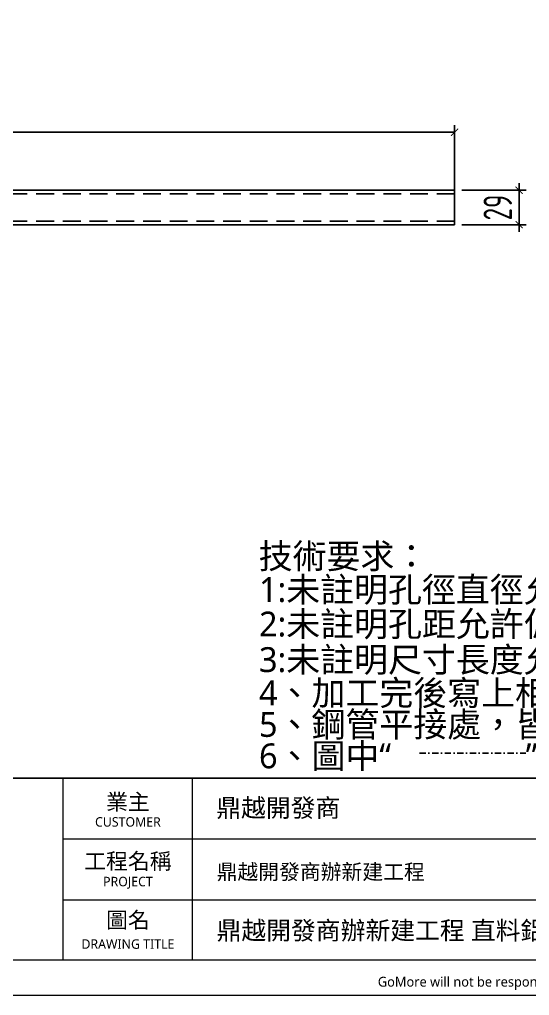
# Model space of a CAD drawing. Extents: x -3378 to 102197, y -3799 to 48702.
# Drawn here: x 12934 to 13363, y 7350 to 8173 of the extents above; entities that cross this region are included whole.
import ezdxf
from ezdxf.enums import TextEntityAlignment as Align

# ---------------------------------------------------------------- set-up
doc = ezdxf.new("R2010")
doc.units = 0
doc.linetypes.add('DASHDOT', pattern=[1, 0.5, -0.25, 0, -0.25])
doc.linetypes.add('HIDDEN', pattern=[0.375, 0.25, -0.125])
for name, color, linetype in [('DIM', 173, 'Continuous'), ('GM_ANNO_TEXT', 7, 'Continuous'), ('噴塗面', 6, 'DASHDOT'), ('金屬面材 METAL PANEL', 2, 'Continuous'), ('隱藏線 HIDDEN', 8, 'HIDDEN')]:
    doc.layers.add(name, color=color, linetype=linetype)
doc.layers.add('GM_CNST', color=171, linetype='Continuous', lineweight=5, plot=False)
doc.styles.add('CHINESE', font='ros1.shx', dxfattribs={"width": 0.75, "bigfont": 'hztxt.shx'})
doc.styles.add('GM', font='')
doc.styles.get('GM').set_extended_font_data('Microsoft JhengHei')
doc.dimstyles.new('F-06', dxfattribs={"dimscale": 6, "dimtxt": 4, "dimasz": 1, "dimexe": 1, "dimexo": 1, "dimgap": 1, "dimtad": 1, "dimdec": 1, "dimzin": 12, "dimdsep": 46, "dimtxsty": 'CHINESE', "dimblk": 'ARCHTICK', "dimcen": 0, "dimclrd": 4, "dimclre": 4, "dimclrt": 1, "dimadec": 0, "dimazin": 3, "dimtfac": 1, "dimtdec": 1, "dimtix": 1, "dimtmove": 2, "dimatfit": 3, "dimfxl": 1, "dimtolj": 1, "dimtzin": 0, "dimarcsym": 0})

# ---------------------------------------------------------------- blocks, each defined once
blk = doc.blocks.new('_ArchTick')
at = {"color": 0, "linetype": 'ByBlock', "const_width": 0.15}
blk.add_lwpolyline([(-0.5, -0.5), (0.5, 0.5)], dxfattribs=at)
blk = doc.blocks.new('*D1049')
at = {"layer": 'Defpoints', "color": 0, "ltscale": 10, "transparency": 16777216}
for p in [(11568.76, 8077.75), (11568.76, 7999.77), (13300.2, 7999.77, 0)]:
    blk.add_point(p, dxfattribs=at)
at = {"layer": 'DIM', "color": 4, "lineweight": -2, "ltscale": 10, "transparency": 16777216}
for p, q in [((11568.76, 8005.77), (11568.76, 8083.75)), ((13300.2, 8005.77), (13300.2, 8083.75)), ((13300.2, 8077.75), (11568.76, 8077.75))]:
    blk.add_line(p, q, dxfattribs=at)
at = {"layer": 'DIM', "color": 4, "lineweight": -2, "ltscale": 10, "transparency": 16777216, "xscale": 6, "yscale": 6, "zscale": 6, "rotation": 180}
blk.add_blockref('_ArchTick', (11568.76, 8077.75), dxfattribs=at)
at = {"layer": 'DIM', "color": 4, "lineweight": -2, "ltscale": 10, "transparency": 16777216, "xscale": 6, "yscale": 6, "zscale": 6}
blk.add_blockref('_ArchTick', (13300.2, 8077.75), dxfattribs=at)
at = {"layer": 'DIM', "color": 1, "ltscale": 10, "transparency": 16777216, "insert": (12434.48, 8095.75), "char_height": 24, "attachment_point": 5, "style": 'CHINESE'}
blk.add_mtext('\\A1;2086', dxfattribs=at)
blk = doc.blocks.new('*D1052')
at = {"layer": 'Defpoints', "color": 0, "ltscale": 10, "transparency": 16777216}
for p in [(13300.2, 8028.77, 0), (13300.2, 7999.77, 0), (13354.6, 7999.77)]:
    blk.add_point(p, dxfattribs=at)
at = {"layer": 'DIM', "color": 4, "lineweight": -2, "ltscale": 10, "transparency": 16777216}
for p, q in [((13354.6, 8028.77), (13354.6, 8034.77)), ((13306.2, 8028.77), (13360.6, 8028.77)), ((13354.6, 8028.77), (13354.6, 7999.77)), ((13306.2, 7999.77), (13360.6, 7999.77)), ((13354.6, 7999.77), (13354.6, 7993.77))]:
    blk.add_line(p, q, dxfattribs=at)
at = {"layer": 'DIM', "color": 4, "lineweight": -2, "ltscale": 10, "transparency": 16777216, "xscale": 6, "yscale": 6, "zscale": 6}
for p, rotation in [((13354.6, 8028.77), 270), ((13354.6, 7999.77), 90)]:
    blk.add_blockref('_ArchTick', p, dxfattribs=dict(at, rotation=rotation))
at = {"layer": 'DIM', "color": 1, "ltscale": 10, "transparency": 16777216, "insert": (13336.6, 8014.27), "char_height": 24, "attachment_point": 5, "rotation": 90, "style": 'CHINESE'}
blk.add_mtext('\\A1;29', dxfattribs=at)
blk = doc.blocks.new('TK')
at = {"lineweight": 0}
for p, q in [((261.93, 5), (261.93, 30.55)), ((280.12, 5), (280.12, 30.55)), ((261.93, 22.04), (415, 22.04)), ((261.93, 13.43), (346.92, 13.43))]:
    blk.add_line(p, q, dxfattribs=at)
at = {"lineweight": 0, "flags": 128}
blk.add_lwpolyline([(3, 30.55), (415, 30.55)], dxfattribs=at)
at = {"lineweight": 0}
blk.add_3dface([(3, 5), (415, 5), (415, 294), (3, 294)], dxfattribs=at)
at = {"layer": 'GM_CNST'}
blk.add_lwpolyline([(3, 294), (415, 294), (415, 30.55), (3, 30.55)], close=True, dxfattribs=at)
at = {"layer": 'GM_CNST', "linetype": 'Continuous', "lineweight": 0}
blk.add_3dface([(420, 0), (0, 0), (0, 297), (420, 297)], dxfattribs=at)
at = {"style": 'GM'}
blk.add_text('鼎越開發商辦新建工程 ', height=2.1429, dxfattribs=at).set_placement((283.49, 16.31))
at = {"layer": 'GM_ANNO_TEXT', "linetype": 'Continuous', "char_height": 2.249, "attachment_point": 5, "line_spacing_factor": 0.725792, "style": 'GM'}
for s, insert in [('業主', (271.03, 27.09)), ('工程名稱', (271.03, 18.76)), ('圖名', (271.03, 10.48))]:
    blk.add_mtext(s, dxfattribs=dict(at, insert=insert))
at = {"layer": 'GM_ANNO_TEXT', "attachment_point": 5, "style": 'GM'}
for s, insert, char_height in [('CUSTOMER', (271.03, 24.39), 1.329), ('PROJECT', (271.03, 15.84), 1.329), ('DRAWING TITLE', (271.03, 7.22), 1.3287)]:
    blk.add_mtext(s, dxfattribs=dict(at, insert=insert, char_height=char_height))
at = {"layer": 'GM_ANNO_TEXT', "linetype": 'Continuous', "lineweight": 0, "insert": (405.81, 1.7), "char_height": 1.37984, "attachment_point": 6, "line_spacing_factor": 0.725792, "style": 'GM'}
blk.add_mtext('GoMore will not be responsible for any errors and or work that occurs from the use of these drawings by other trades.', dxfattribs=at)
at = {"layer": 'GM_ANNO_TEXT', "style": 'GM'}
for tag, p in [('業主', (283.43, 26.37)), ('圖名', (283.48, 9.14))]:
    blk.add_attdef(tag, text='', height=2.56, dxfattribs=at).set_placement(p, align=Align.MIDDLE_LEFT)
for tag, p in [('繪圖者', (109.3, 23.05)), ('比例尺', (166.71, 23.04)), ('設計者', (109.3, 9.56)), ('單位', (138.49, 9.62)), ('日期', (166.62, 9.45))]:
    blk.add_attdef(tag, text='', height=2.56, dxfattribs=at).set_placement(p, align=Align.CENTER)
for p in [(389.45, 19.37), (389.45, 13.69), (359.78, 12.56), (389.45, 8.01)]:
    blk.add_attdef('加工編號', text='', height=2.56, dxfattribs=at).set_placement(p, align=Align.MIDDLE)
blk = doc.blocks.new('技術要求')
at = {"layer": '噴塗面', "linetype": 'DASHDOT', "ltscale": 10}
blk.add_line((149.89, -180.13), (235.18, -180.13), dxfattribs=at)
at = {"layer": 'GM_ANNO_TEXT', "style": 'GM'}
for s, p in [('技術要求：', (20.46, -31.62, 0)), ('1:未註明孔徑直徑允許偏差為±0.3mm，累計偏差為±0.5mm；', (20.74, -58.51)), ('2:未註明孔距允許偏差為±0.3mm，累計偏差為±0.5mm；', (20.74, -86.23)), ('3:未註明尺寸長度允許偏差為±0.5mm，累計偏差為±1mm。', (20.74, -114.87)), ('4、加工完後寫上相應編號及長度。', (20.74, -141.69)), ('5、鋼管平接處，皆須開槽45度填角焊接。', (20.74, -167.05))]:
    blk.add_text(s, height=20, dxfattribs=at).set_placement(p)
at = {"layer": 'GM_ANNO_TEXT', "color": 0, "style": 'GM'}
blk.add_text('6、圖中“                ”表示烤漆面。', height=20, dxfattribs=at).set_placement((20.74, -192.36))

msp = doc.modelspace()

# ---------------------------------------------------------------- linework, layer by layer
at = {"layer": '金屬面材 METAL PANEL'}
for p, q in [((13300.203, 8028.774, 0), (11568.76, 8028.774, 0)), ((13300.203, 7999.774, 0), (13300.203, 8028.774, 0)), ((13300.203, 7999.774, 0), (11568.76, 7999.774, 0))]:
    msp.add_line(p, q, dxfattribs=at)
at = {"layer": '隱藏線 HIDDEN', "ltscale": 60}
for p, q in [((13300.203, 8025.774, 0), (11568.76, 8025.774, 0)), ((13300.203, 8002.774, 0), (11568.76, 8002.774, 0))]:
    msp.add_line(p, q, dxfattribs=at)

# ---------------------------------------------------------------- block references
ref = msp.add_blockref('TK', (11398.793, 7349.705), dxfattribs=dict(xscale=6, yscale=6, zscale=6))
ref.add_attrib('圖名', '鼎越開發商辦新建工程 直料鋁板加工圖', dxfattribs={"layer": 'GM_ANNO_TEXT', "height": 15.33161, "style": 'GM'}).set_placement((13099.648, 7404.536), align=Align.MIDDLE_LEFT)
ref.add_attrib('業主', '鼎越開發商', dxfattribs={"layer": 'GM_ANNO_TEXT', "height": 15.3316, "style": 'GM'}).set_placement((13099.394, 7507.93), align=Align.MIDDLE_LEFT)
at = {"xscale": 1.047961827991176, "yscale": 1.047961827991176, "zscale": 1.047961827991176}
msp.add_blockref('技術要求', (13113.718, 7742.871), dxfattribs=at)

# ---------------------------------------------------------------- dimensions: what is measured, and where the dimension line sits
at = {"layer": 'DIM', "ltscale": 10}
dim = msp.add_linear_dim(base=(11568.76, 8077.748, 0), p1=(13300.203, 7999.774, 0), p2=(11568.76, 7999.774, 0), text='2086', dimstyle='F-06', dxfattribs=at)
dim.commit()
dim.dimension.update_dxf_attribs({"geometry": '*D1049', "text_midpoint": (12434.481, 8095.748, 0)})
dim = msp.add_linear_dim(base=(13354.596, 7999.774, 0), p1=(13300.203, 8028.774, 0), p2=(13300.203, 7999.774, 0), angle=90, dimstyle='F-06', dxfattribs=at)
dim.commit()
dim.dimension.update_dxf_attribs({"geometry": '*D1052', "text_midpoint": (13336.596, 8014.274, 0)})

doc.saveas('drawing.dxf')
